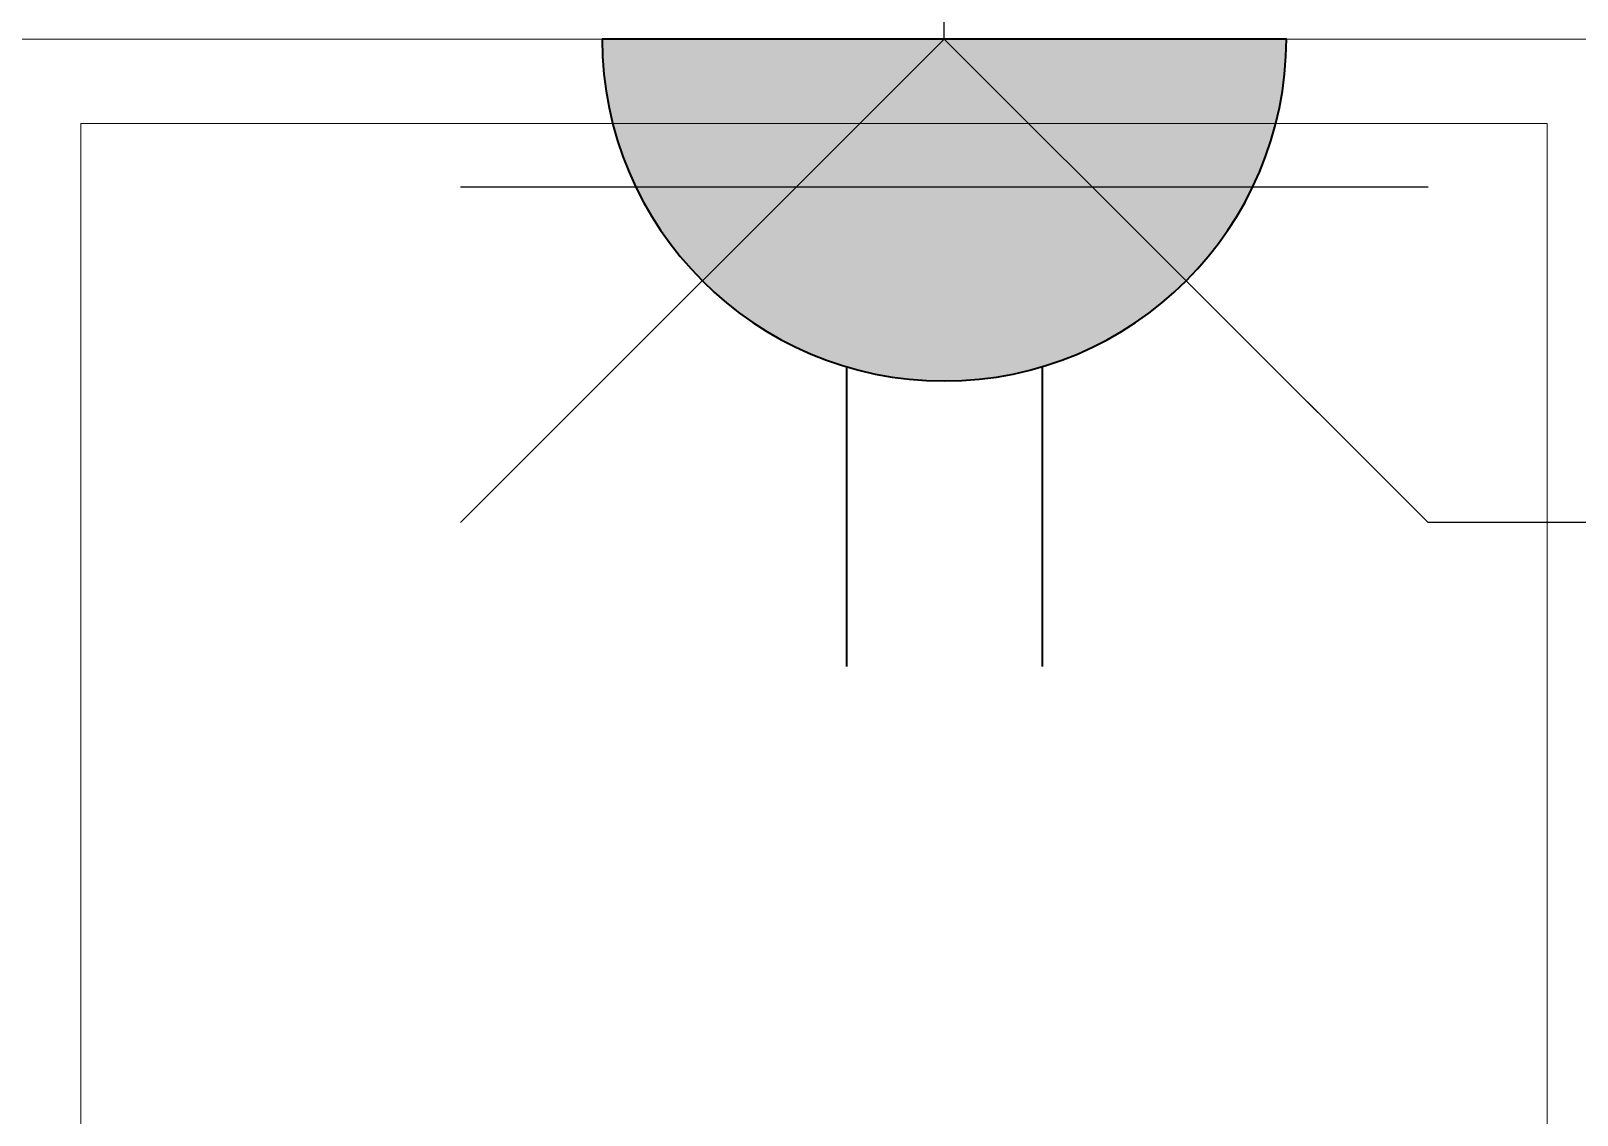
# Model space of a CAD drawing. Header units: inches. Extents: x -12418 to 57169, y -29325 to 19878.
# Drawn here: x 32155 to 32946, y -3398 to -2843 of the extents above; entities that cross this region are included whole.
import ezdxf
from ezdxf.enums import TextEntityAlignment as Align

# ---------------------------------------------------------------- set-up
doc = ezdxf.new("R2010")
doc.units = ezdxf.units.IN
doc.header["$LTSCALE"] = 25
doc.header["$MEASUREMENT"] = 0
doc.linetypes.add('DASHDOT', pattern=[25.4, 12.7, -6.35, 0, -6.35])
doc.linetypes.add('HIDDEN', pattern=[9.525, 6.35, -3.175])
doc.layers.get('0').update_dxf_attribs({"color": 8})
doc.layers.get('Defpoints').update_dxf_attribs({"color": 8})
for name, color, linetype, lineweight in [('00-Ground Floor$0$LOADING', 253, 'Continuous', 5), ('00-Ground Floor$0$NEW Wall', 166, 'Continuous', 5), ('00-Ground Floor$0$Walls', 251, 'Continuous', 5), ('E-LITE-CLNG-CNDT', 6, 'DASHDOT', 35), ('E-LITE-EXIT-NUMB', 6, 'Continuous', 25), ('E-POWR-FLOR-CNDT', 6, 'HIDDEN', 25), ('E-POWR-WALL @ 100', 4, 'Continuous', 35)]:
    doc.layers.add(name, color=color, linetype=linetype, lineweight=lineweight)
doc.styles.add('DC_Simplex', font='SIMPLEX.shx', dxfattribs={"width": 0.7})

# ---------------------------------------------------------------- blocks, each defined once
blk = doc.blocks.new('*X107')
at = {"color": 0}
for p, q in [((13, 1), (13, 1)), ((13, 1), (13, 1)), ((13, 1), (13, 1)), ((13, 1), (13, 1)), ((13, 1), (13, 1)), ((13, 1), (13, 1)), ((13, 1), (13, 1)), ((13, 1), (13, 1)), ((13, 1), (13, 1)), ((13, 1), (13, 1)), ((13, 1), (13, 1)), ((13, 1), (13, 1)), ((13, 1), (13, 1)), ((13, 1), (13, 1)), ((13, 1), (13, 1)), ((13, 1), (14, 1)), ((13, 1), (14, 1)), ((13, 1), (14, 1)), ((13, 1), (13, 1)), ((13, 1), (13, 1)), ((13, 1), (13, 1)), ((13, 1), (13, 1)), ((13, 1), (13, 1)), ((13, 1), (13, 1)), ((13, 1), (13, 1)), ((13, 1), (13, 1)), ((13, 1), (13, 1)), ((13, 1), (13, 1)), ((13, 1), (13, 1)), ((13, 1), (13, 1)), ((13, 1), (13, 1)), ((13, 1), (13, 1)), ((13, 1), (13, 1)), ((13, 1), (13, 1)), ((13, 1), (13, 1)), ((13, 1), (13, 1)), ((13, 1), (13, 1)), ((13, 1), (13, 1)), ((13, 1), (13, 1)), ((13, 1), (13, 1)), ((13, 1), (13, 1)), ((13, 1), (13, 1)), ((13, 1), (13, 1)), ((13, 1), (13, 1)), ((13, 1), (13, 1)), ((13, 1), (13, 1)), ((13, 1), (13, 1)), ((13, 1), (13, 1)), ((13, 1), (13, 1)), ((13, 1), (13, 1)), ((13, 1), (13, 1)), ((13, 1), (13, 1)), ((13, 1), (13, 1)), ((13, 1), (13, 1)), ((13, 1), (13, 1)), ((13, 1), (13, 1)), ((13, 1), (13, 1)), ((13, 1), (13, 1)), ((13, 1), (13, 1)), ((13, 1), (13, 1)), ((13, 1), (13, 1)), ((13, 1), (13, 1)), ((13, 1), (13, 1)), ((13, 1), (13, 1)), ((13, 1), (13, 1)), ((13, 1), (13, 1)), ((13, 1), (13, 1)), ((13, 1), (13, 1)), ((13, 1), (13, 1)), ((13, 1), (13, 1)), ((13, 1), (13, 1)), ((13, 1), (13, 1)), ((13, 1), (13, 1)), ((13, 1), (13, 1)), ((13, 1), (13, 1)), ((13, 1), (13, 1)), ((13, 1), (13, 1)), ((13, 1), (13, 1)), ((13, 1), (13, 1)), ((13, 1), (13, 1)), ((13, 1), (13, 1)), ((13, 1), (13, 1)), ((13, 1), (13, 1)), ((13, 1), (13, 1)), ((13, 1), (13, 1)), ((13, 1), (13, 1)), ((13, 1), (13, 1)), ((13, 1), (13, 1)), ((13, 1), (13, 1)), ((13, 1), (13, 1)), ((13, 1), (13, 1)), ((13, 1), (13, 1)), ((13, 1), (13, 1)), ((13, 1), (13, 1)), ((13, 1), (13, 1)), ((13, 1), (13, 1)), ((13, 1), (13, 1)), ((13, 1), (13, 1)), ((13, 1), (13, 1)), ((13, 1), (13, 1)), ((13, 1), (13, 1)), ((13, 1), (13, 1)), ((13, 1), (13, 1)), ((13, 1), (13, 1)), ((13, 1), (13, 1)), ((13, 1), (13, 1)), ((13, 1), (13, 1)), ((13, 1), (13, 1)), ((13, 1), (13, 1)), ((13, 1), (13, 1)), ((13, 1), (13, 1)), ((13, 1), (13, 1)), ((13, 1), (13, 1)), ((13, 1), (13, 1)), ((13, 1), (13, 1)), ((13, 1), (13, 1)), ((13, 1), (13, 1)), ((13, 1), (13, 1)), ((13, 1), (13, 1)), ((13, 1), (13, 1)), ((13, 1), (13, 1)), ((13, 1), (13, 1)), ((13, 1), (13, 1)), ((13, 1), (14, 1)), ((13, 0), (13, 0)), ((13, 0), (13, 0)), ((13, 0), (13, 0)), ((13, 0), (13, 0)), ((13, 0), (13, 0)), ((13, 0), (13, 0)), ((13, 0), (13, 0)), ((13, 0), (13, 0)), ((13, 0), (13, 0)), ((13, 0), (13, 0)), ((13, 0), (13, 0)), ((13, 0), (13, 0)), ((13, 0), (13, 0)), ((13, 0), (13, 0)), ((13, 0), (13, 0)), ((13, 0), (13, 0)), ((13, 0), (13, 0)), ((13, 0), (13, 0)), ((13, 0), (13, 0)), ((13, 0), (13, 0)), ((13, 0), (13, 0)), ((13, 0), (13, 0)), ((13, 0), (13, 0)), ((13, 0), (13, 0)), ((13, 0), (13, 0)), ((13, 0), (13, 0)), ((13, 0), (13, 0)), ((13, 0), (13, 0)), ((13, 0), (13, 0)), ((13, 0), (13, 0)), ((13, 0), (13, 0)), ((13, 0), (13, 0)), ((13, 0), (13, 0)), ((13, 0), (13, 0)), ((13, 0), (13, 0)), ((13, 0), (13, 0)), ((13, 0), (13, 0)), ((13, 0), (13, 0)), ((13, 0), (13, 0)), ((13, 0), (13, 0)), ((13, 0), (13, 0)), ((13, 0), (13, 0)), ((13, 0), (13, 0)), ((13, 0), (13, 0)), ((13, 0), (13, 0)), ((13, 0), (13, 0)), ((13, 0), (13, 0)), ((13, 0), (13, 0)), ((13, 0), (14, 0)), ((13, 0), (14, 0)), ((13, 0), (13, 0)), ((13, 0), (14, 0)), ((14, 1), (14, 1)), ((14, 1), (14, 1)), ((14, 1), (14, 1)), ((14, 1), (14, 1)), ((14, 1), (14, 1)), ((14, 1), (14, 1)), ((14, 1), (14, 1)), ((14, 1), (14, 1)), ((14, 1), (14, 1)), ((14, 1), (14, 1)), ((14, 1), (14, 1)), ((14, 1), (14, 1)), ((14, 1), (14, 1)), ((14, 1), (14, 1)), ((14, 1), (14, 1)), ((14, 1), (14, 1)), ((14, 1), (14, 1)), ((14, 1), (14, 1)), ((14, 1), (14, 1)), ((14, 1), (14, 1)), ((14, 1), (14, 1)), ((14, 1), (14, 1)), ((14, 1), (14, 1)), ((14, 1), (14, 1)), ((14, 1), (14, 1)), ((14, 1), (14, 1)), ((14, 1), (14, 1)), ((14, 1), (14, 1)), ((14, 1), (14, 1)), ((14, 1), (14, 1)), ((14, 1), (14, 1)), ((14, 1), (14, 1)), ((14, 1), (14, 1)), ((14, 1), (14, 1)), ((14, 1), (14, 1)), ((14, 1), (14, 1)), ((14, 1), (14, 1)), ((14, 1), (14, 1)), ((14, 1), (14, 1)), ((14, 1), (14, 1)), ((14, 1), (14, 1)), ((14, 1), (14, 1)), ((14, 1), (14, 1)), ((14, 1), (14, 1)), ((14, 1), (14, 1)), ((14, 1), (14, 1)), ((14, 1), (14, 1)), ((14, 1), (14, 1)), ((14, 1), (14, 1)), ((14, 1), (14, 1)), ((14, 1), (14, 1)), ((14, 1), (14, 1)), ((14, 1), (14, 1)), ((14, 1), (14, 1)), ((14, 1), (14, 1)), ((14, 1), (14, 1)), ((14, 1), (14, 1)), ((14, 1), (14, 1)), ((14, 1), (14, 1)), ((14, 1), (14, 1)), ((14, 1), (14, 1)), ((14, 1), (14, 1)), ((14, 1), (14, 1)), ((14, 1), (14, 1)), ((14, 1), (14, 1)), ((14, 1), (14, 1)), ((14, 1), (14, 1)), ((14, 1), (14, 1)), ((14, 1), (14, 1)), ((14, 1), (14, 1)), ((14, 1), (14, 1)), ((14, 1), (14, 1)), ((14, 1), (14, 1)), ((14, 1), (14, 1)), ((14, 1), (14, 1)), ((14, 1), (14, 1)), ((14, 1), (14, 1)), ((14, 1), (14, 1)), ((14, 1), (14, 1)), ((14, 1), (14, 1)), ((14, 1), (14, 1)), ((14, 1), (14, 1)), ((14, 1), (14, 1)), ((14, 1), (14, 1)), ((14, 1), (14, 1)), ((14, 1), (14, 1)), ((14, 1), (14, 1)), ((14, 1), (14, 1)), ((14, 1), (14, 1)), ((14, 1), (14, 1)), ((14, 1), (14, 1)), ((14, 1), (14, 1)), ((14, 1), (14, 1)), ((14, 1), (14, 1)), ((14, 0), (14, 0)), ((14, 0), (14, 0)), ((14, 0), (14, 0)), ((14, 0), (14, 0)), ((14, 0), (14, 0)), ((14, 0), (14, 0)), ((14, 0), (14, 0)), ((14, 0), (14, 0)), ((14, 0), (14, 0)), ((14, 0), (14, 0)), ((14, 0), (14, 0)), ((14, 0), (14, 0)), ((14, 0), (14, 0)), ((14, 0), (14, 0)), ((14, 0), (14, 0)), ((14, 0), (14, 0)), ((14, 0), (14, 0)), ((14, 0), (14, 0)), ((14, 0), (14, 0)), ((14, 0), (14, 0)), ((14, 0), (14, 0)), ((14, 0), (14, 0)), ((14, 0), (14, 0)), ((14, 0), (14, 0)), ((14, 0), (14, 0)), ((14, 0), (14, 0)), ((14, 0), (14, 0)), ((14, 0), (14, 0)), ((14, 0), (14, 0)), ((14, 0), (14, 0)), ((14, 0), (14, 0)), ((14, 0), (14, 0)), ((14, 0), (14, 0)), ((14, 0), (14, 0)), ((14, 0), (14, 0)), ((14, 0), (14, 0)), ((14, 0), (14, 0)), ((14, 0), (14, 0)), ((14, 0), (14, 0)), ((14, 0), (14, 0)), ((14, 0), (14, 0)), ((14, 0), (14, 0)), ((14, 0), (14, 0)), ((14, 0), (14, 0)), ((14, 0), (14, 0)), ((14, 0), (14, 0)), ((14, 0), (14, 0)), ((14, 0), (14, 0)), ((13, 0), (13, 0)), ((13, 0), (14, 0)), ((13, 0), (13, 0)), ((13, 0), (14, 0)), ((13, 0), (13, 0)), ((13, 0), (14, 0)), ((13, 0), (13, 0)), ((13, 0), (13, 0)), ((13, 0), (13, 0)), ((13, 0), (13, 0)), ((13, 0), (14, 0)), ((13, 0), (13, 0)), ((13, 0), (14, 0)), ((13, 0), (13, 0)), ((13, 0), (14, 0)), ((13, 0), (13, 0)), ((13, 0), (14, 0)), ((13, 0), (13, 0)), ((13, 0), (14, 0)), ((13, 0), (13, 0)), ((13, 0), (14, 0)), ((13, 0), (13, 0)), ((13, 0), (14, 0)), ((13, 0), (13, 0)), ((13, 0), (13, 0)), ((13, 0), (13, 0)), ((13, 0), (14, 0)), ((13, 0), (13, 0)), ((13, 0), (14, 0)), ((13, 0), (13, 0)), ((13, 0), (14, 0)), ((13, 0), (13, 0)), ((13, 0), (14, 0)), ((13, 0), (13, 0)), ((13, 0), (13, 0)), ((13, 0), (13, 0)), ((13, 0), (13, 0)), ((13, 0), (13, 0)), ((13, 0), (13, 0)), ((13, 0), (13, 0)), ((13, 0), (13, 0)), ((13, 0), (13, 0)), ((13, 0), (13, 0)), ((13, 0), (13, 0)), ((13, 0), (13, 0)), ((13, 0), (13, 0)), ((13, 0), (13, 0)), ((13, 0), (13, 0)), ((13, 0), (13, 0)), ((13, 0), (13, 0)), ((13, 0), (13, 0)), ((13, 0), (13, 0)), ((13, 0), (13, 0)), ((13, 0), (13, 0)), ((13, 0), (13, 0)), ((13, 0), (13, 0)), ((13, 0), (13, 0)), ((13, 0), (13, 0)), ((13, 0), (13, 0)), ((13, 0), (13, 0)), ((13, 0), (13, 0)), ((13, 0), (13, 0)), ((13, 0), (13, 0)), ((13, 0), (13, 0)), ((13, -1), (13, -1)), ((13, -1), (13, -1)), ((13, -1), (13, -1)), ((13, -1), (13, -1)), ((13, -1), (13, -1)), ((13, -1), (14, -1)), ((13, -1), (13, -1)), ((14, 0), (14, 0)), ((14, 0), (14, 0)), ((14, 0), (14, 0)), ((14, 0), (14, 0)), ((14, 0), (14, 0)), ((14, 0), (14, 0)), ((14, 0), (14, 0)), ((14, 0), (14, 0)), ((14, 0), (14, 0)), ((14, 0), (14, 0)), ((14, 0), (14, 0)), ((14, 0), (14, 0)), ((14, 0), (14, 0)), ((14, 0), (14, 0)), ((14, 0), (14, 0)), ((13, 0), (14, 0)), ((14, 0), (14, 0)), ((14, 0), (14, 0)), ((14, 0), (14, 0)), ((14, 0), (14, 0)), ((14, 0), (14, 0)), ((14, 0), (14, 0)), ((14, 0), (14, 0)), ((14, 0), (14, 0)), ((14, 0), (14, 0)), ((14, 0), (14, 0)), ((14, 0), (14, 0)), ((14, 0), (14, 0)), ((14, 0), (14, 0)), ((14, 0), (14, 0)), ((14, 0), (14, 0)), ((14, 0), (14, 0)), ((14, 0), (14, 0)), ((14, 0), (14, 0)), ((14, 0), (14, 0)), ((14, 0), (14, 0)), ((14, 0), (14, 0)), ((14, 0), (14, 0)), ((14, 0), (14, 0)), ((14, 0), (14, 0)), ((14, 0), (14, 0)), ((14, 0), (14, 0)), ((14, 0), (14, 0)), ((14, 0), (14, 0)), ((14, 0), (14, 0)), ((14, 0), (14, 0)), ((14, 0), (14, 0)), ((14, 0), (14, 0)), ((14, 0), (14, 0)), ((14, 0), (14, 0)), ((14, -1), (14, -1)), ((14, -1), (14, -1)), ((14, -1), (14, -1)), ((14, -1), (14, -1)), ((14, -1), (14, -1))]:
    blk.add_line(p, q, dxfattribs=at)
blk = doc.blocks.new('*X106')
at = {"color": 0}
for p, q in [((5, 3), (5, 3)), ((5, 3), (5, 3)), ((5, 3), (5, 3)), ((5, 3), (5, 3)), ((5, 3), (5, 3)), ((5, 3), (5, 3)), ((5, 3), (5, 3)), ((5, 3), (5, 3)), ((5, 3), (5, 3)), ((5, 3), (5, 3)), ((5, 3), (5, 3)), ((5, 3), (5, 3)), ((5, 3), (5, 3)), ((5, 3), (5, 3)), ((5, 3), (5, 3)), ((5, 3), (5, 3)), ((5, 3), (5, 3)), ((5, 3), (5, 3)), ((5, 3), (5, 3)), ((5, 3), (5, 3)), ((5, 3), (5, 3)), ((5, 3), (5, 3)), ((5, 3), (5, 3)), ((5, 3), (5, 3)), ((5, 3), (5, 3)), ((5, 3), (5, 3)), ((5, 3), (5, 3)), ((5, 3), (5, 3)), ((5, 3), (5, 3)), ((5, 3), (5, 3)), ((5, 3), (5, 3)), ((5, 3), (5, 3)), ((5, 3), (5, 3)), ((5, 3), (5, 3)), ((5, 3), (5, 3)), ((5, 3), (5, 3)), ((5, 3), (5, 3)), ((5, 3), (5, 3)), ((5, 3), (5, 3)), ((5, 3), (5, 3)), ((5, 3), (5, 3)), ((5, 3), (5, 3)), ((5, 3), (5, 3)), ((5, 3), (5, 3)), ((5, 3), (5, 3)), ((5, 3), (5, 3)), ((5, 3), (5, 3)), ((5, 3), (5, 3)), ((5, 3), (5, 3)), ((5, 3), (5, 3)), ((5, 3), (5, 3)), ((5, 3), (5, 3)), ((5, 3), (5, 3)), ((5, 3), (5, 3)), ((5, 3), (5, 3)), ((5, 3), (5, 3)), ((5, 3), (5, 3)), ((5, 3), (5, 3)), ((5, 3), (5, 3)), ((5, 3), (5, 3)), ((5, 3), (5, 3)), ((5, 3), (5, 3)), ((5, 3), (5, 3)), ((5, 3), (5, 3)), ((5, 3), (5, 3)), ((5, 3), (5, 3)), ((6, 3), (5, 3)), ((5, 3), (5, 3)), ((6, 3), (5, 3)), ((5, 3), (5, 3)), ((6, 3), (5, 3)), ((5, 3), (5, 3)), ((6, 3), (5, 3)), ((5, 3), (5, 3)), ((5, 3), (5, 3)), ((5, 3), (5, 3)), ((5, 3), (5, 3)), ((5, 3), (5, 3)), ((5, 3), (5, 3)), ((5, 3), (5, 3)), ((5, 3), (5, 3)), ((5, 3), (5, 3)), ((5, 3), (5, 3)), ((5, 3), (5, 3)), ((5, 3), (5, 3)), ((5, 3), (5, 3)), ((5, 3), (5, 3)), ((5, 3), (5, 3)), ((5, 3), (5, 3)), ((5, 3), (5, 3)), ((5, 3), (5, 3)), ((5, 3), (5, 3)), ((5, 3), (5, 3)), ((5, 3), (5, 3)), ((5, 3), (5, 3)), ((5, 3), (5, 3)), ((6, 3), (6, 3)), ((6, 3), (6, 3)), ((6, 3), (6, 3)), ((6, 3), (6, 3)), ((6, 3), (6, 3)), ((6, 3), (6, 3)), ((6, 3), (6, 3)), ((6, 3), (6, 3)), ((6, 3), (6, 3)), ((6, 3), (6, 3)), ((6, 3), (6, 3)), ((6, 3), (6, 3)), ((6, 3), (6, 3)), ((6, 3), (6, 3)), ((6, 3), (6, 3)), ((6, 3), (6, 3)), ((6, 3), (6, 3)), ((6, 3), (6, 3)), ((6, 3), (6, 3)), ((6, 3), (6, 3)), ((6, 3), (6, 3)), ((6, 3), (6, 3)), ((6, 3), (6, 3)), ((6, 3), (6, 3)), ((6, 3), (6, 3)), ((6, 3), (6, 3)), ((6, 3), (6, 3)), ((6, 3), (6, 3)), ((6, 3), (6, 3)), ((6, 3), (6, 3)), ((6, 3), (6, 3)), ((6, 3), (6, 3)), ((6, 3), (6, 3)), ((6, 3), (6, 3)), ((6, 3), (6, 3)), ((6, 3), (6, 3)), ((6, 3), (6, 3)), ((6, 3), (6, 3)), ((6, 3), (6, 3)), ((6, 3), (6, 3)), ((6, 3), (6, 3)), ((6, 3), (6, 3)), ((6, 3), (6, 3)), ((6, 3), (6, 3)), ((6, 3), (6, 3)), ((6, 3), (6, 3)), ((6, 3), (6, 3)), ((6, 3), (6, 3)), ((6, 3), (6, 3)), ((6, 3), (6, 3)), ((6, 3), (6, 3)), ((6, 3), (6, 3)), ((6, 3), (6, 3)), ((6, 3), (6, 3)), ((6, 3), (6, 3)), ((6, 3), (6, 3)), ((6, 3), (6, 3)), ((6, 3), (6, 3)), ((6, 3), (6, 3)), ((6, 3), (6, 3)), ((6, 3), (6, 3)), ((6, 3), (6, 3)), ((6, 3), (6, 3)), ((6, 3), (6, 3)), ((6, 3), (6, 3)), ((6, 3), (6, 3)), ((6, 3), (6, 3)), ((6, 3), (6, 3)), ((6, 3), (6, 3)), ((6, 3), (6, 3)), ((6, 3), (6, 3)), ((6, 3), (6, 3)), ((6, 3), (6, 3)), ((6, 3), (6, 3)), ((6, 3), (6, 3)), ((6, 3), (6, 3)), ((6, 3), (6, 3)), ((6, 3), (6, 3)), ((6, 3), (6, 3)), ((6, 3), (6, 3)), ((6, 3), (6, 3)), ((6, 3), (6, 3)), ((6, 3), (6, 3)), ((6, 3), (6, 3)), ((6, 3), (6, 3)), ((6, 3), (6, 3)), ((6, 3), (6, 3)), ((6, 3), (6, 3)), ((6, 3), (6, 3)), ((6, 3), (6, 3)), ((6, 3), (6, 3)), ((6, 3), (6, 3)), ((6, 3), (6, 3)), ((6, 3), (6, 3)), ((6, 3), (6, 3)), ((6, 3), (6, 3)), ((6, 3), (6, 3)), ((6, 3), (6, 3)), ((6, 3), (6, 3)), ((6, 3), (6, 3)), ((6, 3), (6, 3)), ((6, 3), (6, 3)), ((6, 3), (6, 3)), ((6, 3), (6, 3)), ((6, 3), (6, 3)), ((6, 3), (6, 3)), ((6, 3), (6, 3)), ((6, 3), (6, 3)), ((6, 3), (6, 3)), ((6, 3), (6, 3)), ((6, 3), (6, 3)), ((6, 3), (6, 3)), ((6, 3), (6, 3)), ((6, 3), (6, 3)), ((6, 3), (6, 3)), ((6, 3), (6, 3)), ((6, 3), (6, 3)), ((6, 3), (6, 3)), ((6, 3), (6, 3)), ((6, 3), (6, 3)), ((6, 3), (6, 3)), ((6, 3), (6, 3)), ((6, 3), (6, 3)), ((6, 3), (6, 3)), ((6, 3), (6, 3)), ((6, 3), (6, 3)), ((6, 3), (6, 3)), ((6, 3), (6, 3)), ((6, 3), (6, 3)), ((6, 3), (6, 3)), ((6, 3), (6, 3)), ((6, 3), (6, 3)), ((6, 3), (6, 3)), ((6, 3), (6, 3)), ((6, 3), (6, 3)), ((6, 3), (6, 3)), ((6, 3), (6, 3)), ((6, 3), (6, 3)), ((6, 3), (6, 3)), ((6, 3), (6, 3)), ((6, 3), (6, 3)), ((6, 3), (6, 3)), ((6, 3), (6, 3)), ((6, 3), (6, 3)), ((6, 3), (6, 3)), ((6, 3), (6, 3)), ((6, 3), (6, 3)), ((6, 3), (6, 3)), ((6, 3), (6, 3)), ((6, 3), (6, 3)), ((6, 3), (6, 3)), ((6, 3), (6, 3)), ((6, 3), (6, 3)), ((6, 3), (6, 3)), ((6, 3), (6, 3)), ((6, 3), (6, 3)), ((6, 3), (6, 3)), ((6, 3), (6, 3)), ((6, 3), (6, 3)), ((6, 3), (6, 3)), ((6, 3), (6, 3)), ((6, 3), (6, 3)), ((6, 3), (6, 3)), ((6, 3), (6, 3)), ((6, 3), (6, 3)), ((6, 3), (6, 3)), ((6, 3), (6, 3)), ((6, 3), (6, 3)), ((6, 3), (6, 3)), ((6, 3), (6, 3)), ((6, 3), (6, 3)), ((6, 3), (6, 3)), ((6, 3), (6, 3)), ((6, 3), (6, 3)), ((6, 3), (6, 3)), ((6, 3), (6, 3)), ((6, 3), (6, 3)), ((6, 3), (6, 3)), ((6, 3), (6, 3)), ((6, 3), (6, 3)), ((6, 3), (6, 3)), ((6, 3), (6, 3)), ((6, 3), (6, 3)), ((6, 3), (6, 3)), ((6, 3), (6, 3)), ((6, 3), (6, 3)), ((6, 3), (6, 3)), ((6, 3), (6, 3)), ((6, 3), (6, 3)), ((6, 3), (6, 3)), ((6, 3), (6, 3)), ((6, 3), (6, 3)), ((6, 3), (6, 3)), ((6, 3), (6, 3)), ((6, 3), (6, 3)), ((6, 3), (6, 3)), ((6, 3), (6, 3)), ((6, 3), (6, 3)), ((6, 3), (6, 3)), ((6, 3), (6, 3)), ((6, 3), (6, 3)), ((6, 3), (6, 3)), ((6, 3), (6, 3)), ((6, 3), (6, 3)), ((6, 3), (5, 3)), ((6, 3), (5, 3)), ((6, 3), (5, 3)), ((6, 3), (5, 3)), ((6, 3), (5, 3)), ((6, 3), (6, 3)), ((6, 3), (6, 3)), ((6, 3), (6, 3)), ((6, 3), (6, 3)), ((6, 3), (6, 3)), ((6, 3), (6, 3)), ((6, 3), (6, 3)), ((6, 3), (6, 3)), ((6, 3), (6, 3)), ((6, 3), (6, 3)), ((6, 3), (6, 3)), ((6, 3), (6, 3)), ((6, 3), (6, 3)), ((6, 3), (6, 3)), ((6, 3), (6, 3)), ((6, 3), (6, 3)), ((6, 3), (6, 3)), ((6, 3), (6, 3)), ((6, 3), (6, 3)), ((6, 3), (6, 3)), ((6, 3), (6, 3)), ((6, 3), (6, 3)), ((6, 3), (6, 3)), ((6, 3), (6, 3)), ((6, 3), (6, 3)), ((6, 3), (6, 3)), ((6, 3), (6, 3)), ((6, 3), (6, 3)), ((6, 3), (6, 3)), ((6, 3), (6, 3)), ((6, 3), (6, 3)), ((6, 3), (6, 3)), ((6, 3), (6, 3)), ((6, 3), (6, 3)), ((6, 3), (6, 3)), ((6, 3), (6, 3)), ((6, 3), (6, 3)), ((6, 3), (6, 3)), ((6, 3), (6, 3)), ((6, 3), (6, 3)), ((6, 3), (6, 3)), ((6, 3), (6, 3)), ((6, 3), (6, 3)), ((6, 3), (6, 3)), ((6, 3), (6, 3)), ((6, 3), (6, 3)), ((6, 3), (6, 3)), ((6, 3), (6, 3)), ((6, 3), (6, 3)), ((6, 3), (6, 3)), ((6, 3), (6, 3)), ((6, 3), (6, 3)), ((6, 3), (6, 3)), ((6, 3), (6, 3)), ((6, 3), (6, 3)), ((6, 3), (6, 3)), ((6, 3), (6, 3)), ((6, 3), (6, 3)), ((6, 3), (6, 3)), ((6, 3), (6, 3)), ((6, 3), (6, 3)), ((6, 3), (6, 3)), ((6, 3), (6, 3)), ((6, 3), (6, 3)), ((6, 3), (6, 3)), ((6, 3), (6, 3)), ((6, 3), (6, 3)), ((6, 3), (6, 3)), ((6, 3), (6, 3)), ((6, 3), (6, 3)), ((6, 3), (6, 3)), ((6, 3), (6, 3)), ((6, 3), (6, 3)), ((6, 3), (6, 3)), ((6, 3), (6, 3)), ((6, 3), (6, 3)), ((6, 3), (6, 3)), ((6, 3), (6, 3)), ((6, 3), (6, 3)), ((6, 3), (6, 3)), ((6, 3), (6, 3)), ((6, 3), (6, 3)), ((6, 3), (6, 3)), ((6, 3), (6, 3)), ((6, 3), (6, 3)), ((6, 3), (6, 3)), ((6, 3), (6, 3)), ((6, 3), (6, 3)), ((6, 3), (6, 3)), ((6, 3), (6, 3)), ((6, 3), (6, 3)), ((6, 3), (6, 3)), ((6, 3), (6, 3)), ((6, 3), (6, 3)), ((6, 3), (6, 3)), ((6, 3), (6, 3)), ((6, 3), (6, 3)), ((6, 3), (6, 3)), ((6, 3), (6, 3)), ((6, 3), (6, 3)), ((6, 3), (6, 3)), ((6, 3), (6, 3)), ((6, 3), (6, 3)), ((6, 3), (6, 3)), ((6, 3), (6, 3)), ((6, 3), (6, 3)), ((6, 3), (6, 3)), ((6, 3), (6, 3)), ((6, 3), (6, 3)), ((6, 3), (6, 3)), ((6, 3), (6, 3)), ((6, 3), (6, 3)), ((6, 3), (6, 3)), ((6, 3), (6, 3)), ((6, 3), (6, 3)), ((6, 3), (6, 3)), ((6, 3), (6, 3)), ((6, 3), (6, 3)), ((6, 3), (6, 3)), ((6, 3), (6, 3)), ((6, 3), (6, 3)), ((6, 3), (6, 3)), ((6, 3), (6, 3)), ((6, 3), (6, 3)), ((6, 3), (6, 3)), ((6, 3), (6, 3)), ((6, 3), (6, 3)), ((6, 3), (6, 3)), ((6, 3), (6, 3)), ((6, 3), (6, 3)), ((6, 3), (6, 3)), ((6, 3), (6, 3)), ((6, 3), (6, 3)), ((6, 3), (6, 3)), ((6, 3), (6, 3)), ((6, 3), (6, 3)), ((6, 3), (6, 3)), ((6, 3), (6, 3)), ((6, 3), (6, 3)), ((6, 3), (6, 3)), ((6, 3), (6, 3)), ((6, 3), (6, 3)), ((6, 3), (6, 3)), ((6, 3), (6, 3)), ((6, 3), (6, 3)), ((6, 3), (6, 3)), ((6, 3), (6, 3)), ((6, 3), (6, 3)), ((6, 3), (6, 3)), ((6, 3), (6, 3)), ((6, 3), (6, 3)), ((6, 3), (6, 3)), ((6, 3), (6, 3)), ((6, 3), (6, 3)), ((6, 3), (6, 3)), ((6, 3), (6, 3)), ((6, 3), (6, 3)), ((6, 3), (6, 3)), ((6, 3), (6, 3)), ((6, 3), (6, 3)), ((6, 3), (6, 3)), ((6, 3), (6, 3)), ((6, 3), (6, 3)), ((6, 3), (6, 3)), ((6, 3), (6, 3)), ((6, 3), (6, 3)), ((6, 3), (6, 3)), ((6, 3), (6, 3)), ((6, 3), (6, 3)), ((6, 3), (6, 3)), ((6, 3), (6, 3)), ((6, 3), (6, 3)), ((6, 3), (6, 3)), ((6, 3), (6, 3)), ((6, 3), (6, 3)), ((6, 3), (6, 3)), ((6, 3), (6, 3)), ((6, 3), (6, 3)), ((6, 3), (6, 3)), ((6, 3), (6, 3)), ((6, 3), (6, 3)), ((6, 3), (6, 3)), ((6, 3), (6, 3)), ((6, 3), (6, 3)), ((6, 3), (6, 3)), ((6, 3), (6, 3)), ((6, 3), (6, 3)), ((6, 3), (6, 3)), ((6, 3), (6, 3)), ((6, 3), (6, 3)), ((6, 3), (6, 3)), ((6, 3), (6, 3)), ((6, 3), (6, 3)), ((6, 3), (6, 3)), ((6, 3), (6, 3)), ((6, 3), (6, 3)), ((6, 3), (6, 3)), ((6, 3), (6, 3)), ((6, 3), (6, 3)), ((6, 3), (6, 3)), ((6, 3), (6, 3)), ((6, 3), (6, 3)), ((6, 3), (6, 3)), ((6, 3), (6, 3)), ((6, 3), (6, 3)), ((6, 3), (6, 3)), ((6, 3), (6, 3)), ((6, 3), (6, 3)), ((6, 3), (6, 3)), ((6, 3), (6, 3)), ((6, 3), (6, 3)), ((6, 3), (6, 3)), ((6, 3), (6, 3)), ((6, 3), (6, 3)), ((6, 3), (6, 3)), ((6, 3), (6, 3)), ((6, 3), (6, 3)), ((6, 3), (6, 3)), ((6, 3), (6, 3)), ((6, 3), (6, 3)), ((6, 3), (6, 3)), ((6, 3), (6, 3)), ((6, 3), (6, 3)), ((6, 3), (6, 3)), ((6, 3), (6, 3)), ((6, 3), (6, 3)), ((6, 3), (6, 3)), ((6, 3), (6, 3)), ((6, 3), (6, 3)), ((6, 3), (6, 3)), ((6, 3), (6, 3)), ((6, 3), (6, 3)), ((6, 3), (6, 3)), ((6, 3), (6, 3)), ((6, 3), (6, 3)), ((6, 3), (6, 3)), ((6, 3), (6, 3)), ((6, 3), (6, 3)), ((6, 3), (6, 3)), ((6, 3), (6, 3)), ((6, 3), (6, 3)), ((6, 3), (6, 3)), ((6, 3), (6, 3)), ((6, 3), (6, 3)), ((6, 3), (6, 3)), ((6, 3), (6, 3)), ((6, 3), (6, 3)), ((6, 3), (6, 3)), ((6, 3), (6, 3)), ((6, 3), (6, 3)), ((6, 3), (6, 3)), ((6, 3), (6, 3)), ((6, 3), (6, 3)), ((6, 3), (6, 3)), ((6, 3), (6, 3)), ((6, 3), (6, 3)), ((6, 3), (6, 3)), ((6, 3), (6, 3)), ((6, 3), (6, 3)), ((6, 3), (6, 3)), ((6, 3), (6, 3)), ((6, 3), (6, 3)), ((6, 3), (6, 3)), ((6, 3), (6, 3)), ((6, 3), (6, 3)), ((6, 3), (6, 3)), ((6, 3), (6, 3)), ((6, 3), (6, 3)), ((6, 3), (6, 3)), ((6, 3), (6, 3)), ((6, 3), (6, 3)), ((6, 3), (6, 3)), ((6, 3), (6, 3)), ((6, 3), (6, 3)), ((6, 3), (6, 3)), ((6, 3), (6, 3)), ((6, 3), (6, 3)), ((6, 3), (6, 3)), ((6, 3), (6, 3)), ((6, 3), (6, 3)), ((6, 3), (6, 3)), ((6, 3), (6, 3)), ((6, 3), (6, 3)), ((6, 3), (6, 3)), ((6, 3), (6, 3)), ((6, 3), (6, 3)), ((6, 3), (6, 3)), ((6, 3), (6, 3)), ((6, 3), (6, 3)), ((6, 3), (6, 3)), ((6, 3), (6, 3)), ((6, 3), (6, 3)), ((6, 3), (6, 3)), ((6, 3), (6, 3)), ((6, 3), (6, 3)), ((6, 3), (6, 3)), ((6, 3), (6, 3)), ((6, 3), (6, 3)), ((6, 3), (6, 3)), ((6, 3), (6, 3)), ((6, 3), (6, 3)), ((6, 3), (6, 3)), ((6, 3), (6, 3)), ((6, 3), (6, 3)), ((6, 3), (6, 3)), ((6, 3), (6, 3)), ((6, 3), (6, 3)), ((6, 3), (6, 3)), ((6, 3), (6, 3)), ((6, 3), (6, 3)), ((6, 3), (6, 3)), ((6, 3), (6, 3)), ((6, 3), (6, 3)), ((6, 3), (6, 3)), ((6, 3), (6, 3)), ((6, 3), (6, 3)), ((6, 3), (6, 3))]:
    blk.add_line(p, q, dxfattribs=at)
blk = doc.blocks.new('00-Ground Floor$0$GF21043-P')
at = {"color": 0}
for p, q in [((0.8, 0.75), (-0.8, 0.75)), ((0.8, 0), (0.8, 0.75)), ((-0.8, 0), (0.8, 0))]:
    blk.add_line(p, q, dxfattribs=at)
for points in [[(0.8, 0.75), (0.8, 0.75), (0.8, 0.75), (0.8, 0.75), (0.8, 0.75), (0.8, 0.75), (0.8, 0.75), (0.8, 0.75), (0.8, 0.75), (0.8, 0.75), (0.8, 0.75), (0.8, 0.75), (0.8, 0.75), (0.8, 0.75), (0.8, 0.75), (0.8, 0.75), (0.8, 0.75), (0.8, 0.75), (0.8, 0.75), (0.8, 0.75), (0.8, 0.75), (0.8, 0.75), (0.8, 0.75), (0.8, 0.75), (0.8, 0.75), (0.8, 0.75), (0.8, 0.75), (0.8, 0.75), (0.8, 0.75), (0.8, 0.75), (0.8, 0.75), (0.8, 0.75), (0.8, 0.75), (0.8, 0.75), (0.8, 0.75), (0.8, 0.75), (0.8, 0.75), (0.8, 0.75), (0.8, 0.75), (0.8, 0.75), (0.8, 0.75), (0.8, 0.75), (0.8, 0.75), (0.8, 0.75), (0.8, 0.75), (0.8, 0.75), (0.8, 0.75), (0.8, 0.75), (0.8, 0.75), (0.8, 0.75), (0.8, 0.75), (0.8, 0.75), (0.8, 0.75), (0.8, 0.75), (0.8, 0.75), (0.8, 0.75), (0.8, 0.75), (0.8, 0.75), (0.8, 0.75), (0.8, 0.75), (0.8, 0.75), (0.8, 0.75), (0.8, 0.75), (0.8, 0.75), (0.8, 0.75), (0.8, 0.75), (0.8, 0.75), (0.8, 0.75), (0.8, 0.75), (0.8, 0.75), (0.8, 0.75), (0.8, 0.75), (0.8, 0.75), (0.8, 0.75), (0.8, 0.75), (0.8, 0.75), (0.8, 0.75), (0.8, 0.75), (0.8, 0.75), (0.8, 0.75), (0.8, 0.75), (0.8, 0.75), (0.8, 0.75), (0.8, 0.75), (0.8, 0.75), (0.8, 0.75), (0.8, 0.75), (0.8, 0.75), (0.8, 0.75), (0.8, 0.75), (0.8, 0.75), (0.8, 0.75), (0.8, 0.75), (0.8, 0.75), (0.8, 0.75), (0.8, 0.75), (0.8, 0.75), (0.8, 0.75), (0.8, 0.75), (0.8, 0.75), (0.8, 0.75), (0.8, 0.75), (0.8, 0.75), (0.8, 0.75), (0.8, 0.75), (0.8, 0.75), (0.8, 0.75), (0.8, 0.75), (0.8, 0.75), (0.8, 0.75), (0.8, 0.75), (0.8, 0.75), (0.8, 0.75), (0.8, 0.75), (0.8, 0.75), (0.8, 0.75), (0.8, 0.75), (0.8, 0.75), (0.8, 0.75), (0.8, 0.75), (0.8, 0.75), (0.8, 0.75), (0.8, 0.75), (0.8, 0.75), (0.8, 0.75), (0.8, 0.75), (0.8, 0.75), (0.8, 0.75), (0.8, 0.75), (0.8, 0.75), (0.8, 0.75), (0.8, 0.75), (0.8, 0.75), (0.8, 0.75), (0.8, 0.75), (0.8, 0.75), (0.8, 0.75), (0.8, 0.75), (0.8, 0.75), (0.8, 0.75), (0.8, 0.75), (0.8, 0.75), (0.8, 0.75), (0.8, 0.75), (0.8, 0.75), (0.8, 0.75), (0.8, 0.75), (0.8, 0.75), (0.8, 0.75), (0.8, 0.75), (0.8, 0.75), (0.8, 0.75), (0.8, 0.75), (0.8, 0.75), (0.8, 0.75), (0.8, 0.75), (0.8, 0.75), (0.8, 0.75), (0.8, 0.75), (0.8, 0.75), (0.8, 0.75), (0.8, 0.75), (0.8, 0.75), (0.8, 0.75), (0.8, 0.75), (0.8, 0.75), (0.8, 0.75), (0.8, 0.75), (0.8, 0.75), (0.8, 0.75), (0.8, 0.75), (0.8, 0.75), (0.8, 0.75), (0.8, 0.75), (0.8, 0.75), (0.8, 0.75), (0.8, 0.75), (0.8, 0.75), (0.8, 0.75), (0.8, 0.75), (0.8, 0.75), (0.8, 0.75), (0.8, 0.75), (0.8, 0.75), (0.8, 0.75), (0.8, 0.75), (0.8, 0.75), (0.8, 0.75), (0.8, 0.75), (0.8, 0.75), (0.8, 0.75), (0.8, 0.75), (0.8, 0.75), (0.8, 0.75), (0.8, 0.75), (0.8, 0.75), (0.8, 0.75), (0.8, 0.75), (0.8, 0.75), (0.8, 0.75), (0.8, 0.75), (0.8, 0.75), (0.8, 0.75), (0.8, 0.75), (0.8, 0.75), (0.8, 0.75), (0.8, 0.75), (0.8, 0.75), (0.8, 0.75), (0.8, 0.75), (0.8, 0.75), (0.8, 0.75), (0.8, 0.75), (0.8, 0.75), (0.8, 0.75), (0.8, 0.75), (0.8, 0.75), (0.8, 0.75), (0.8, 0.75), (0.8, 0.75), (0.8, 0.75), (0.8, 0.75), (0.8, 0.75), (0.8, 0.75), (0.8, 0.75), (0.8, 0.75), (0.8, 0.75), (0.8, 0.75), (0.8, 0.75), (0.8, 0.75), (0.8, 0.75), (0.8, 0.75), (0.8, 0.75), (0.8, 0.75), (0.8, 0.75), (0.8, 0.75), (0.8, 0.75), (0.8, 0.75), (0.8, 0.75), (0.8, 0.75), (0.8, 0.75), (0.8, 0.75), (0.8, 0.75), (0.8, 0.75), (0.8, 0.75), (0.8, 0.75), (0.8, 0.75), (0.8, 0.75), (0.8, 0.75), (0.8, 0.75), (0.8, 0.75), (0.8, 0.75), (0.8, 0.75), (0.8, 0.75), (0.8, 0.75), (0.8, 0.75), (0.8, 0.75), (0.8, 0.75), (0.8, 0.75), (0.8, 0.75), (0.8, 0.75), (0.8, 0.75), (0.8, 0.75), (0.8, 0.75), (0.8, 0.75), (0.8, 0.75), (0.8, 0.75), (0.8, 0.75), (0.8, 0.75), (0.8, 0.75), (0.8, 0.75), (0.8, 0.75), (0.8, 0.75), (0.8, 0.75), (0.8, 0.75), (0.8, 0.75), (0.8, 0.75)], [(0.8, 0.75), (0.8, 0.75), (0.8, 0.75), (0.8, 0.75), (0.8, 0.75), (0.8, 0.75), (0.8, 0.75), (0.8, 0.75), (0.8, 0.75), (0.8, 0.75), (0.8, 0.75), (0.8, 0.75), (0.8, 0.75), (0.8, 0.75), (0.8, 0.75), (0.8, 0.75), (0.8, 0.75), (0.8, 0.75), (0.8, 0.75), (0.8, 0.75), (0.8, 0.75), (0.8, 0.75), (0.8, 0.75), (0.8, 0.75), (0.8, 0.75), (0.8, 0.75), (0.8, 0.75), (0.8, 0.75), (0.8, 0.75), (0.8, 0.75), (0.8, 0.75), (0.8, 0.75), (0.8, 0.75), (0.8, 0.75), (0.8, 0.75), (0.8, 0.75), (0.8, 0.75), (0.8, 0.75), (0.8, 0.75), (0.8, 0.75), (0.8, 0.75), (0.8, 0.75), (0.8, 0.75), (0.8, 0.75), (0.8, 0.75), (0.8, 0.75), (0.8, 0.75), (0.8, 0.75), (0.8, 0.75), (0.8, 0.75), (0.8, 0.75), (0.8, 0.75), (0.8, 0.75), (0.8, 0.75), (0.8, 0.75), (0.8, 0.75), (0.8, 0.75), (0.8, 0.75), (0.8, 0.75), (0.8, 0.75), (0.8, 0.75), (0.8, 0.75), (0.8, 0.75), (0.8, 0.75), (0.8, 0.75), (0.8, 0.75), (0.8, 0.75), (0.8, 0.75), (0.8, 0.75), (0.8, 0.75), (0.8, 0.75), (0.8, 0.75), (0.8, 0.75), (0.8, 0.75), (0.8, 0.75), (0.8, 0.75), (0.8, 0.75), (0.8, 0.75), (0.8, 0.75), (0.8, 0.75), (0.8, 0.75), (0.8, 0.75), (0.8, 0.75), (0.8, 0.75), (0.8, 0.75), (0.8, 0.75), (0.8, 0.75), (0.8, 0.75), (0.8, 0.75), (0.8, 0.75), (0.8, 0.75), (0.8, 0.75), (0.8, 0.75), (0.8, 0.75), (0.8, 0.75), (0.8, 0.75), (0.8, 0.75), (0.8, 0.75), (0.8, 0.75), (0.8, 0.75), (0.8, 0.75), (0.8, 0.75), (0.8, 0.75), (0.8, 0.75), (0.8, 0.75), (0.8, 0.75), (0.8, 0.75), (0.8, 0.75), (0.8, 0.75), (0.8, 0.75), (0.8, 0.75), (0.8, 0.75), (0.8, 0.75), (0.8, 0.75), (0.8, 0.75), (0.8, 0.75), (0.8, 0.75), (0.8, 0.75), (0.8, 0.75), (0.8, 0.75), (0.8, 0.75), (0.8, 0.75), (0.8, 0.75), (0.8, 0.75), (0.8, 0.75), (0.8, 0.75), (0.8, 0.75), (0.8, 0.75), (0.8, 0.75), (0.8, 0.75), (0.8, 0.75), (0.8, 0.75), (0.8, 0.75), (0.8, 0.75), (0.8, 0.75), (0.8, 0.75), (0.8, 0.75), (0.8, 0.75), (0.8, 0.75), (0.8, 0.75), (0.8, 0.75), (0.8, 0.75), (0.8, 0.75), (0.8, 0.75), (0.8, 0.75), (0.8, 0.75), (0.8, 0.75), (0.8, 0.75), (0.8, 0.75), (0.8, 0.75), (0.8, 0.75), (0.8, 0.75), (0.8, 0.75), (0.8, 0.75), (0.8, 0.75), (0.8, 0.75), (0.8, 0.75), (0.8, 0.75), (0.8, 0.75), (0.8, 0.75), (0.8, 0.75), (0.8, 0.75), (0.8, 0.75), (0.8, 0.75), (0.8, 0.75), (0.8, 0.75), (0.8, 0.75), (0.8, 0.75), (0.8, 0.75), (0.8, 0.75), (0.8, 0.75), (0.8, 0.75), (0.8, 0.75), (0.8, 0.75), (0.8, 0.75), (0.8, 0.75), (0.8, 0.75), (0.8, 0.75), (0.8, 0.75), (0.8, 0.75), (0.8, 0.75), (0.8, 0.75), (0.8, 0.75), (0.8, 0.75), (0.8, 0.75), (0.8, 0.75), (0.8, 0.75), (0.8, 0.75), (0.8, 0.75), (0.8, 0.75), (0.8, 0.75), (0.8, 0.75), (0.8, 0.75), (0.8, 0.75), (0.8, 0.75), (0.8, 0.75), (0.8, 0.75), (0.8, 0.75), (0.8, 0.75), (0.8, 0.75), (0.8, 0.75), (0.8, 0.75), (0.8, 0.75), (0.8, 0.75), (0.8, 0.75), (0.8, 0.75), (0.8, 0.75), (0.8, 0.75), (0.8, 0.75), (0.8, 0.75), (0.8, 0.75), (0.8, 0.75), (0.8, 0.75), (0.8, 0.75), (0.8, 0.75), (0.8, 0.75), (0.8, 0.75), (0.8, 0.75), (0.8, 0.75)], [(0.8, 0.75), (0.8, 0.75), (0.8, 0.75), (0.8, 0.75), (0.8, 0.75), (0.8, 0.75), (0.8, 0.75), (0.8, 0.75), (0.8, 0.75), (0.8, 0.75), (0.8, 0.75), (0.8, 0.75), (0.8, 0.75), (0.8, 0.75), (0.8, 0.75), (0.8, 0.75), (0.8, 0.75), (0.8, 0.75), (0.8, 0.75), (0.8, 0.75), (0.8, 0.75), (0.8, 0.75), (0.8, 0.75), (0.8, 0.75), (0.8, 0.75), (0.8, 0.75), (0.8, 0.75), (0.8, 0.75), (0.8, 0.75), (0.8, 0.75), (0.8, 0.75), (0.8, 0.75), (0.8, 0.75), (0.8, 0.75), (0.8, 0.75), (0.8, 0.75), (0.8, 0.75), (0.8, 0.75), (0.8, 0.75), (0.8, 0.75), (0.8, 0.75), (0.8, 0.75), (0.8, 0.75), (0.8, 0.75), (0.8, 0.75), (0.8, 0.75), (0.8, 0.75), (0.8, 0.75), (0.8, 0.75), (0.8, 0.75), (0.8, 0.75), (0.8, 0.75), (0.8, 0.75), (0.8, 0.75), (0.8, 0.75), (0.8, 0.75), (0.8, 0.75), (0.8, 0.75), (0.8, 0.75), (0.8, 0.75), (0.8, 0.75), (0.8, 0.75), (0.8, 0.75), (0.8, 0.75), (0.8, 0.75), (0.8, 0.75), (0.8, 0.75), (0.8, 0.75), (0.8, 0.75), (0.8, 0.75), (0.8, 0.75), (0.8, 0.75), (0.8, 0.75), (0.8, 0.75), (0.8, 0.75), (0.8, 0.75), (0.8, 0.75), (0.8, 0.75), (0.8, 0.75), (0.8, 0.75), (0.8, 0.75), (0.8, 0.75), (0.8, 0.75), (0.8, 0.75), (0.8, 0.75), (0.8, 0.75), (0.8, 0.75), (0.8, 0.75), (0.8, 0.75), (0.8, 0.75), (0.8, 0.75), (0.8, 0.75), (0.8, 0.75), (0.8, 0.75), (0.8, 0.75), (0.8, 0.75), (0.8, 0.75), (0.8, 0.75), (0.8, 0.75), (0.8, 0.75), (0.8, 0.75), (0.8, 0.75), (0.8, 0.75), (0.8, 0.75), (0.8, 0.75), (0.8, 0.75), (0.8, 0.75), (0.8, 0.75), (0.8, 0.75), (0.8, 0.75), (0.8, 0.75), (0.8, 0.75), (0.8, 0.75), (0.8, 0.75), (0.8, 0.75), (0.8, 0.75), (0.8, 0.75), (0.8, 0.75), (0.8, 0.75), (0.8, 0.75), (0.8, 0.75), (0.8, 0.75), (0.8, 0.75), (0.8, 0.75), (0.8, 0.75), (0.8, 0.75), (0.8, 0.75), (0.8, 0.75), (0.8, 0.75), (0.8, 0.75), (0.8, 0.75), (0.8, 0.75), (0.8, 0.75), (0.8, 0.75), (0.8, 0.75), (0.8, 0.75), (0.8, 0.75), (0.8, 0.75), (0.8, 0.75), (0.8, 0.75), (0.8, 0.75), (0.8, 0.75), (0.8, 0.75), (0.8, 0.75), (0.8, 0.75), (0.8, 0.75), (0.8, 0.75), (0.8, 0.75), (0.8, 0.75), (0.8, 0.75), (0.8, 0.75), (0.8, 0.75), (0.8, 0.75), (0.8, 0.75), (0.8, 0.75), (0.8, 0.75), (0.8, 0.75), (0.8, 0.75), (0.8, 0.75), (0.8, 0.75), (0.8, 0.75), (0.8, 0.75), (0.8, 0.75), (0.8, 0.75), (0.8, 0.75), (0.8, 0.75), (0.8, 0.75), (0.8, 0.75), (0.8, 0.75), (0.8, 0.75), (0.8, 0.75), (0.8, 0.75), (0.8, 0.75), (0.8, 0.75), (0.8, 0.75), (0.8, 0.75), (0.8, 0.75), (0.8, 0.75), (0.8, 0.75), (0.8, 0.75), (0.8, 0.75), (0.8, 0.75), (0.8, 0.75), (0.8, 0.75), (0.8, 0.75), (0.8, 0.75), (0.8, 0.75), (0.8, 0.75), (0.8, 0.75), (0.8, 0.75), (0.8, 0.75), (0.8, 0.75), (0.8, 0.75), (0.8, 0.75), (0.8, 0.75), (0.8, 0.75), (0.8, 0.75), (0.8, 0.75), (0.8, 0.75), (0.8, 0.75), (0.8, 0.75), (0.8, 0.75), (0.8, 0.75), (0.8, 0.75), (0.8, 0.75), (0.8, 0.75), (0.8, 0.75), (0.8, 0.75), (0.8, 0.75), (0.8, 0.75), (0.8, 0.75), (0.8, 0.75), (0.8, 0.75), (0.8, 0.75)]]:
    blk.add_lwpolyline(points, close=True, dxfattribs=at)
at = {"layer": '00-Ground Floor$0$NEW Wall', "color": 0, "linetype": 'Continuous'}
for points in [[(0.8, 0.75), (0.8, 0.75), (0.8, 0.75), (0.8, 0.75), (0.8, 0.75), (0.8, 0.75), (0.8, 0.75), (0.8, 0.75), (0.8, 0.75), (0.8, 0.75)], [(0.8, 0.75), (0.8, 0.75), (0.8, 0.75), (0.8, 0.75), (0.8, 0.75), (0.8, 0.75), (0.8, 0.75), (0.8, 0.75), (0.8, 0.75)], [(0.8, 0.75), (0.8, 0.75), (0.8, 0.75), (0.8, 0.75), (0.8, 0.75), (0.8, 0.75), (0.8, 0.75), (0.8, 0.75), (0.8, 0.75), (0.8, 0.75), (0.8, 0.75), (0.8, 0.75), (0.8, 0.75), (0.8, 0.75), (0.8, 0.75), (0.8, 0.75), (0.8, 0.75), (0.8, 0.75)], [(0.8, 0.75), (0.8, 0.75), (0.8, 0.75), (0.8, 0.75), (0.8, 0.75), (0.8, 0.75), (0.8, 0.75)], [(0.8, 0.75), (0.8, 0.75), (0.8, 0.75), (0.8, 0.75), (0.8, 0.75), (0.8, 0.75), (0.8, 0.75), (0.8, 0.75), (0.8, 0.75), (0.8, 0.75), (0.8, 0.75), (0.8, 0.75), (0.8, 0.75), (0.8, 0.75), (0.8, 0.75)], [(0.8, 0.75), (0.8, 0.75), (0.8, 0.75), (0.8, 0.75), (0.8, 0.75), (0.8, 0.75), (0.8, 0.75), (0.8, 0.75), (0.8, 0.75), (0.8, 0.75)], [(0.8, 0.75), (0.8, 0.75), (0.8, 0.75), (0.8, 0.75), (0.8, 0.75), (0.8, 0.75), (0.8, 0.75), (0.8, 0.75), (0.8, 0.75), (0.8, 0.75), (0.8, 0.75), (0.8, 0.75)], [(0.8, 0.75), (0.8, 0.75), (0.8, 0.75), (0.8, 0.75), (0.8, 0.75), (0.8, 0.75), (0.8, 0.75), (0.8, 0.75), (0.8, 0.75), (0.8, 0.75)], [(0.8, 0.75), (0.8, 0.75), (0.8, 0.75), (0.8, 0.75), (0.8, 0.75), (0.8, 0.75), (0.8, 0.75), (0.8, 0.75), (0.8, 0.75), (0.8, 0.75)], [(0.8, 0.75), (0.8, 0.75), (0.8, 0.75), (0.8, 0.75), (0.8, 0.75), (0.8, 0.75), (0.8, 0.75), (0.8, 0.75)], [(0.8, 0.75), (0.8, 0.75), (0.8, 0.75), (0.8, 0.75), (0.8, 0.75), (0.8, 0.75), (0.8, 0.75), (0.8, 0.75), (0.8, 0.75), (0.8, 0.75), (0.8, 0.75), (0.8, 0.75), (0.8, 0.75), (0.8, 0.75), (0.8, 0.75), (0.8, 0.75), (0.8, 0.75), (0.8, 0.75), (0.8, 0.75), (0.8, 0.75), (0.8, 0.75), (0.8, 0.75), (0.8, 0.75), (0.8, 0.75), (0.8, 0.75), (0.8, 0.75), (0.8, 0.75), (0.8, 0.75), (0.8, 0.75), (0.8, 0.75), (0.8, 0.75), (0.8, 0.75), (0.8, 0.75), (0.8, 0.75), (0.8, 0.75), (0.8, 0.75), (0.8, 0.75), (0.8, 0.75), (0.8, 0.75), (0.8, 0.75), (0.8, 0.75), (0.8, 0.75), (0.8, 0.75), (0.8, 0.75), (0.8, 0.75), (0.8, 0.75), (0.8, 0.75), (0.8, 0.75), (0.8, 0.75), (0.8, 0.75), (0.8, 0.75), (0.8, 0.75), (0.8, 0.75), (0.8, 0.75), (0.8, 0.75), (0.8, 0.75), (0.8, 0.75), (0.8, 0.75), (0.8, 0.75), (0.8, 0.75), (0.8, 0.75), (0.8, 0.75), (0.8, 0.75), (0.8, 0.75), (0.8, 0.75), (0.8, 0.75), (0.8, 0.75), (0.8, 0.75), (0.8, 0.75), (0.8, 0.75), (0.8, 0.75), (0.8, 0.75), (0.8, 0.75), (0.8, 0.75), (0.8, 0.75), (0.8, 0.75), (0.8, 0.75), (0.8, 0.75), (0.8, 0.75), (0.8, 0.75), (0.8, 0.75), (0.8, 0.75), (0.8, 0.75), (0.8, 0.75), (0.8, 0.75), (0.8, 0.75), (0.8, 0.75), (0.8, 0.75), (0.8, 0.75), (0.8, 0.75), (0.8, 0.75), (0.8, 0.75), (0.8, 0.75), (0.8, 0.75), (0.8, 0.75), (0.8, 0.75), (0.8, 0.75), (0.8, 0.75), (0.8, 0.75), (0.8, 0.75), (0.8, 0.75), (0.8, 0.75), (0.8, 0.75), (0.8, 0.75), (0.8, 0.75), (0.8, 0.75), (0.8, 0.75), (0.8, 0.75), (0.8, 0.75), (0.8, 0.75), (0.8, 0.75)], [(0.8, 0.75), (0.8, 0.75), (0.8, 0.75), (0.8, 0.75), (0.8, 0.75), (0.8, 0.75), (0.8, 0.75), (0.8, 0.75), (0.8, 0.75), (0.8, 0.75), (0.8, 0.75), (0.8, 0.75), (0.8, 0.75), (0.8, 0.75), (0.8, 0.75), (0.8, 0.75), (0.8, 0.75)], [(0.8, 0.75), (0.8, 0.75), (0.8, 0.75), (0.8, 0.75), (0.8, 0.75), (0.8, 0.75), (0.8, 0.75)], [(0.8, 0.75), (0.8, 0.75), (0.8, 0.75), (0.8, 0.75), (0.8, 0.75), (0.8, 0.75), (0.8, 0.75), (0.8, 0.75), (0.8, 0.75), (0.8, 0.75), (0.8, 0.75), (0.8, 0.75), (0.8, 0.75), (0.8, 0.75), (0.8, 0.75), (0.8, 0.75), (0.8, 0.75), (0.8, 0.75), (0.8, 0.75), (0.8, 0.75), (0.8, 0.75), (0.8, 0.75), (0.8, 0.75), (0.8, 0.75), (0.8, 0.75), (0.8, 0.75), (0.8, 0.75), (0.8, 0.75), (0.8, 0.75), (0.8, 0.75), (0.8, 0.75), (0.8, 0.75), (0.8, 0.75), (0.8, 0.75), (0.8, 0.75), (0.8, 0.75), (0.8, 0.75), (0.8, 0.75), (0.8, 0.75), (0.8, 0.75), (0.8, 0.75), (0.8, 0.75), (0.8, 0.75), (0.8, 0.75), (0.8, 0.75), (0.8, 0.75), (0.8, 0.75), (0.8, 0.75), (0.8, 0.75), (0.8, 0.75), (0.8, 0.75), (0.8, 0.75), (0.8, 0.75), (0.8, 0.75), (0.8, 0.75), (0.8, 0.75), (0.8, 0.75), (0.8, 0.75), (0.8, 0.75), (0.8, 0.75), (0.8, 0.75), (0.8, 0.75), (0.8, 0.75), (0.8, 0.75), (0.8, 0.75), (0.8, 0.75), (0.8, 0.75), (0.8, 0.75), (0.8, 0.75), (0.8, 0.75), (0.8, 0.75), (0.8, 0.75), (0.8, 0.75), (0.8, 0.75), (0.8, 0.75), (0.8, 0.75), (0.8, 0.75), (0.8, 0.75), (0.8, 0.75), (0.8, 0.75), (0.8, 0.75), (0.8, 0.75), (0.8, 0.75), (0.8, 0.75), (0.8, 0.75), (0.8, 0.75), (0.8, 0.75), (0.8, 0.75), (0.8, 0.75)], [(0.8, 0.75), (0.8, 0.75), (0.8, 0.75), (0.8, 0.75), (0.8, 0.75), (0.8, 0.75), (0.8, 0.75), (0.8, 0.75), (0.8, 0.75), (0.8, 0.75), (0.8, 0.75), (0.8, 0.75), (0.8, 0.75), (0.8, 0.75), (0.8, 0.75), (0.8, 0.75), (0.8, 0.75), (0.8, 0.75), (0.8, 0.75), (0.8, 0.75), (0.8, 0.75), (0.8, 0.75), (0.8, 0.75), (0.8, 0.75), (0.8, 0.75), (0.8, 0.75), (0.8, 0.75), (0.8, 0.75), (0.8, 0.75), (0.8, 0.75), (0.8, 0.75), (0.8, 0.75), (0.8, 0.75), (0.8, 0.75), (0.8, 0.75), (0.8, 0.75), (0.8, 0.75), (0.8, 0.75), (0.8, 0.75), (0.8, 0.75), (0.8, 0.75), (0.8, 0.75), (0.8, 0.75), (0.8, 0.75), (0.8, 0.75), (0.8, 0.75), (0.8, 0.75), (0.8, 0.75), (0.8, 0.75), (0.8, 0.75), (0.8, 0.75), (0.8, 0.75), (0.8, 0.75), (0.8, 0.75)]]:
    blk.add_lwpolyline(points, dxfattribs=at)
at = {"color": 0}
for name, xscale, yscale, zscale in [('*X107', 5.5e-11, 5.5e-11, 5.5e-11), ('*X106', 8.59375e-11, 8.59375e-11, 8.59375e-11)]:
    blk.add_blockref(name, (0.8, 0.75), dxfattribs=dict(at, xscale=xscale, yscale=yscale, zscale=zscale))
blk = doc.blocks.new('00-Ground Floor')
at = {"layer": '00-Ground Floor$0$Walls'}
blk.add_line((35949.51, -2847.43, 0), (31449.51, -2847.43, 0), dxfattribs=at)
at = {"layer": '00-Ground Floor$0$LOADING', "extrusion": (-2.34183e-18, -2.24019e-05, 1), "xscale": -1000, "yscale": 1000, "zscale": 1000, "rotation": 270}
blk.add_blockref('00-Ground Floor$0$GF21043-P', (32180.44, -3690.69, 0.06), dxfattribs=at)
blk = doc.blocks.new('*U15')
h = blk.add_hatch(color=253)
edge = h.paths.add_edge_path()
edge.add_line((0, 1.75), (0, -1.75))
edge.add_arc((0, 0), 1.75, 90, 270, ccw=False)
for p, q in [((-1.6771, 0.5), (-3.2113, 0.5)), ((-1.6771, -0.5), (-3.2113, -0.5))]:
    blk.add_line(p, q)
blk.add_lwpolyline([(0, 1.75, 1), (0, -1.75)], format="xyb", close=True)
at = {"layer": 'Defpoints'}
for p, q in [((-2.4749, 2.4749), (0, 0)), ((-0.7582, -2.4749), (-0.7582, 2.4749)), ((-2.4749, -2.4749), (0, 0))]:
    blk.add_line(p, q, dxfattribs=at)
at = {"layer": 'E-LITE-EXIT-NUMB', "style": 'DC_Simplex', "width": 0.7, "flags": 8}
blk.add_attdef('TYPE', text='', height=2, rotation=360, dxfattribs=at).set_placement((-2.682, 5.2383), align=Align.RIGHT)
blk.add_attdef('CIRCUIT', (2.682, 5.2383), '', height=2, rotation=360, dxfattribs=at)

msp = doc.modelspace()

# ---------------------------------------------------------------- linework, layer by layer
at = {"layer": 'E-POWR-FLOR-CNDT', "elevation": 0}
for points in [[(32622.11, -2847.43), (32622.11, -2250.92, 0.414214), (32547.11, -2175.92), (21270.08, -2175.92, 0.161067), (21225.36, -2190.71), (19999.51, -3700.81)], [(35825.76, -3389.5), (35702.02, -3265.76), (35702.02, -3169.91, 0.414214), (35627.02, -3094.91), (32869.6, -3094.91), (32745.85, -2971.17)]]:
    msp.add_lwpolyline(points, format="xyb", dxfattribs=at)

# ---------------------------------------------------------------- block references
at = {"layer": 'E-LITE-CLNG-CNDT'}
msp.add_blockref('00-Ground Floor', (0, 0), dxfattribs=at)
at = {"layer": 'E-POWR-WALL @ 100', "xscale": 100, "yscale": 100, "zscale": 100, "rotation": 89.99999999999999}
msp.add_blockref('*U15', (32622.11, -2847.43, 0), dxfattribs=at)

doc.saveas('drawing.dxf')
